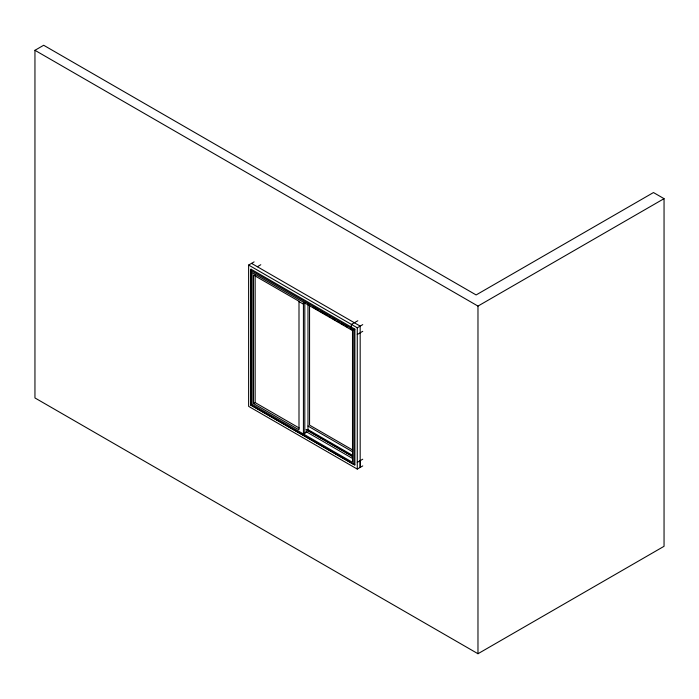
<?xml version="1.0" encoding="UTF-8"?>
<svg xmlns="http://www.w3.org/2000/svg" width="699" height="699" viewBox="0 0 699 699"><rect width="100%" height="100%" fill="white"/><g stroke="black" fill="none" stroke-linecap="round" stroke-linejoin="round"><path stroke-width="1.05" d="M253.484 403.55L298.997 429.824L298.997 301.269L253.484 274.995L253.484 403.55L255.152 402.589L255.152 274.698M354.882 329.159L353.773 329.797L353.773 333.248L353.773 464.529L354.882 464.94L354.882 329.159L251.02 269.194L250.81 405.088L353.773 464.529M254.113 261.88L248.626 265.052L248.626 406.355L357.276 469.081L357.276 327.779L362.755 324.616M360.177 460.667L360.177 467.404L360.177 326.101L251.526 263.374M34.95 50.302L43.67 45.269L476.124 294.943L653.469 192.548L664.05 198.656L664.05 546.303L477.976 653.731L34.95 397.949L34.95 50.302L477.976 306.083L664.05 198.656M257.337 266.73L260.779 264.738M357.809 320.762L351.44 324.406L350.784 329.544M357.276 334.515L362.755 331.317M250.81 405.088L354.882 464.94M307.202 431.833L303.436 434L303.436 302.213M357.276 462.345L362.755 459.208M357.276 469.081L362.755 465.918M248.626 265.052L357.276 327.779M250.81 270.356L353.773 329.797M312.864 307.132L318.491 310.382M320.36 311.466L326.922 315.258M328.801 316.341L330.679 317.425M332.549 318.499L335.363 320.125M337.241 321.208L339.12 322.291M340.99 323.375L343.803 325M345.682 326.084L347.552 327.167M350.365 328.792L352.244 329.876M298.997 301.601L303.436 304.161M352.689 450.025L309.552 425.123L309.552 304.921M307.988 426.023L352.244 451.571M308.329 429.798L352.611 455.364M306.328 429.605L352.488 456.255M306.145 429.684L352.287 456.316M306.145 431.659L352.287 458.299M255.152 402.589L299.146 427.98M477.976 306.083L477.976 653.731M307.988 303.934L307.988 430.287M304.816 302.501L304.808 433.214M251.02 269.194L251.02 404.974M352.497 330.531L352.497 462.327L252.086 404.354L252.086 272.558L352.497 330.531"/></g></svg>
